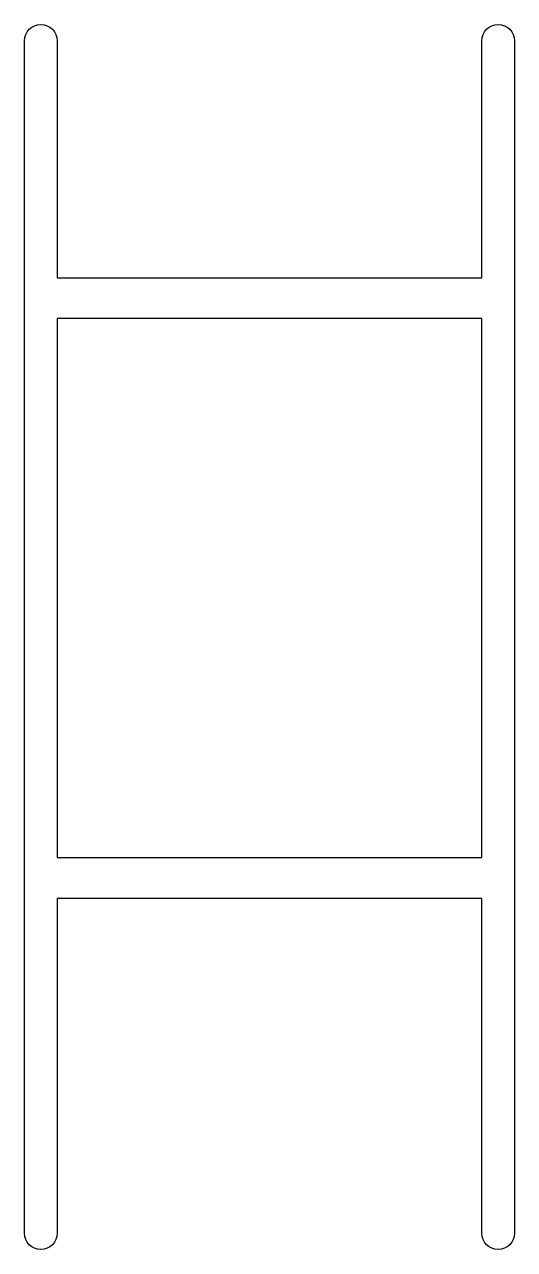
# Model space of a CAD drawing. Extents: x 455.9 to 485.9, y 190.4 to 265.4.
import ezdxf

# ---------------------------------------------------------------- set-up
doc = ezdxf.new("R2010")
doc.units = 0
doc.layers.add('ANA', color=220, linetype='CONTINUOUS')

msp = doc.modelspace()

# ---------------------------------------------------------------- linework, layer by layer
at = {"layer": 'ANA', "color": 0}
msp.add_lwpolyline([(457.938, 211.879), (457.938, 191.379, -1), (455.938, 191.379), (455.938, 264.379, -1), (457.938, 264.379), (457.938, 249.879), (483.938, 249.879), (483.938, 264.379, -1), (485.938, 264.379), (485.938, 191.379, -1), (483.938, 191.379), (483.938, 211.879)], format="xyb", close=True, dxfattribs=at)
msp.add_lwpolyline([(483.938, 247.379), (457.938, 247.379), (457.938, 214.379), (483.938, 214.379)], close=True, dxfattribs=at)

doc.saveas('drawing.dxf')
